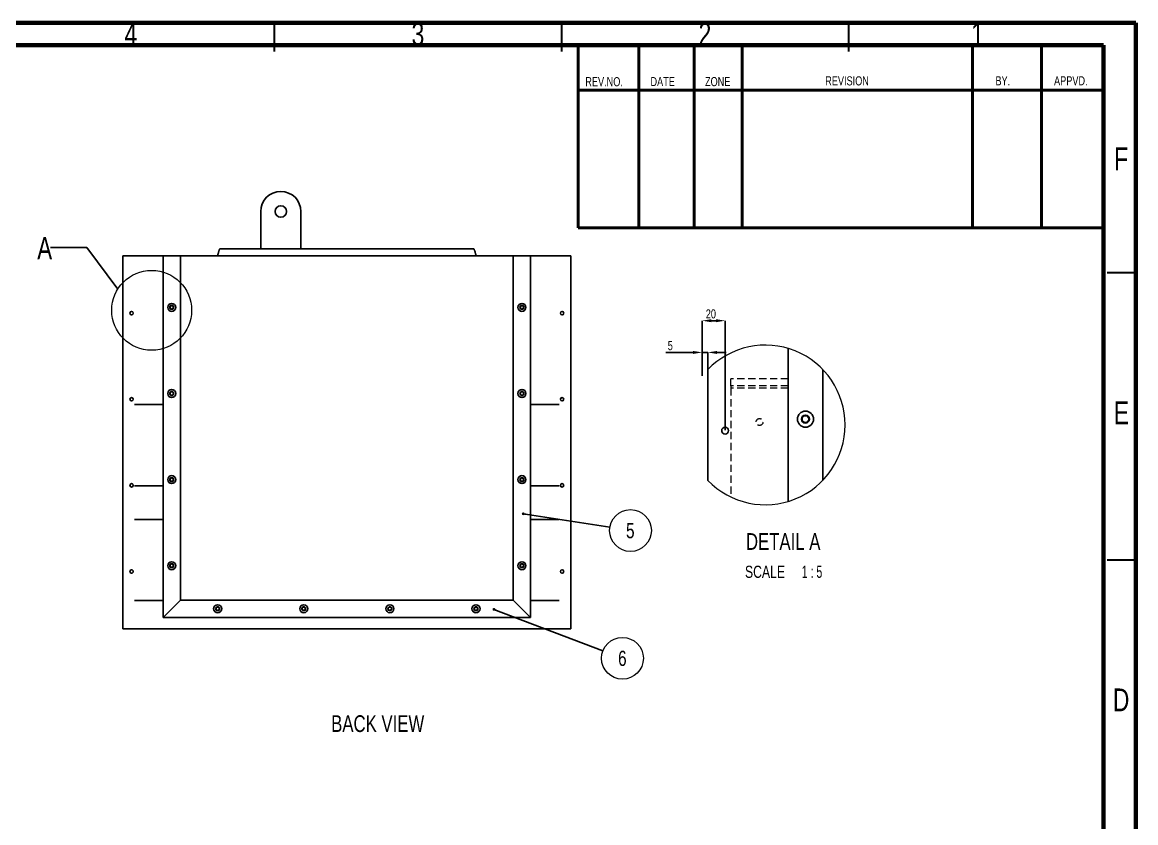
# Model space of a CAD drawing. Header units: millimetres. Extents: x 15 to 1268, y -316 to 292.
# Drawn here: x 221.3 to 415.3, y -162.2 to -22.8 of the extents above; entities that cross this region are included whole.
import ezdxf

# ---------------------------------------------------------------- set-up
doc = ezdxf.new("R2010")
doc.units = ezdxf.units.MM
doc.header["$PDSIZE"] = -1
doc.linetypes.add('CENTERX2', pattern=[20.32, 12.7, -2.54, 2.54, -2.54])
doc.linetypes.add('HIDDEN', pattern=[1.905, 1.27, -0.635])
doc.layers.add('FORMAT', color=7, linetype='Continuous')
doc.styles.add('SLDTEXTSTYLE0', font='TXT', dxfattribs={"width": 0.75})
doc.styles.add('SLDTEXTSTYLE16', font='TXT', dxfattribs={"width": 0.65})
doc.dimstyles.new('SLDDIMSTYLE1', dxfattribs={"dimtxt": 0.18, "dimasz": 0.488462, "dimexe": 0, "dimexo": 0.0625, "dimgap": 0, "dimtad": 0, "dimtih": 1, "dimtoh": 1, "dimdec": 0, "dimrnd": 1e-09, "dimzin": 0, "dimdsep": 46, "dimtxsty": 'Standard', "dimblk1": 'DOT', "dimblk2": 'DOT', "dimsah": 1, "dimcen": 0.09, "dimadec": 0, "dimazin": 0, "dimtfac": 0.488462, "dimtdec": 0, "dimtofl": 0, "dimtmove": 0, "dimatfit": 3, "dimldrblk": 'DOT', "dimfxl": 1, "dimfrac": 2, "dimtolj": 1, "dimtzin": 0, "dimarcsym": 0})
doc.dimstyles.new('SLDDIMSTYLE14', dxfattribs={"dimtxt": 0.18, "dimasz": 1.5875, "dimexe": 0, "dimexo": 0.0625, "dimgap": 0, "dimtad": 0, "dimtih": 1, "dimtoh": 1, "dimdec": 0, "dimrnd": 1e-09, "dimzin": 0, "dimdsep": 46, "dimtxsty": 'Standard', "dimblk1": 'NONE', "dimblk2": 'NONE', "dimsah": 1, "dimcen": 0.09, "dimadec": 0, "dimazin": 0, "dimtfac": 1.5875, "dimtdec": 0, "dimtofl": 0, "dimtmove": 0, "dimatfit": 3, "dimldrblk": 'NONE', "dimfxl": 1, "dimfrac": 2, "dimtolj": 1, "dimtzin": 0, "dimarcsym": 0})
doc.dimstyles.new('SLDDIMSTYLE7', dxfattribs={"dimtxt": 1.5875, "dimasz": 1.5875, "dimexe": 0, "dimexo": 0.0625, "dimgap": 0.396875, "dimtad": 1, "dimdec": 0, "dimlfac": 5, "dimrnd": 1e-09, "dimzin": 12, "dimdsep": 46, "dimtxsty": 'SLDTEXTSTYLE0', "dimsah": 1, "dimcen": 0.09, "dimadec": 0, "dimazin": 3, "dimtfac": 1, "dimtdec": 0, "dimtmove": 0, "dimatfit": 0, "dimfxl": 1, "dimfrac": 2, "dimtolj": 1, "dimtzin": 12, "dimarcsym": 0})

# ---------------------------------------------------------------- blocks, each defined once
blk = doc.blocks.new('SW_NOTE_0_93')
at = {"color": 0, "linetype": 'Continuous', "lineweight": 0}
blk.add_circle((3.6, -0.56), 3.64, dxfattribs=at)
at = {"color": 0, "linetype": 'Continuous', "lineweight": 0, "insert": (3.57, 0.75), "char_height": 2.65, "attachment_point": 2, "style": 'SLDTEXTSTYLE0'}
blk.add_mtext('5', dxfattribs=at)
blk = doc.blocks.new('_Dot')
at = {"color": 0, "linetype": 'ByBlock', "lineweight": -2}
blk.add_line((-0.5, 0), (-1, 0), dxfattribs=at)
at = {"color": 0, "linetype": 'ByBlock', "const_width": 0.5}
blk.add_lwpolyline([(-0.25, 0, 1), (0.25, 0, 1)], format="xyb", close=True, dxfattribs=at)
blk = doc.blocks.new('SW_NOTE_0_94')
at = {"color": 0, "linetype": 'Continuous', "lineweight": 0}
blk.add_circle((3.4, -1.29), 3.64, dxfattribs=at)
at = {"color": 0, "linetype": 'Continuous', "lineweight": 0, "insert": (3.38, 0.02), "char_height": 2.65, "attachment_point": 2, "style": 'SLDTEXTSTYLE0'}
blk.add_mtext('6', dxfattribs=at)
blk = doc.blocks.new('_None')
blk = doc.blocks.new('*D936')
at = {"layer": 'Defpoints', "color": 0}
for p in [(339.75, -80.31), (340.75, -83.29), (339.75, -84.44)]:
    blk.add_point(p, dxfattribs=at)
at = {"layer": 'FORMAT', "color": 0, "lineweight": -2}
for p, q in [((338.16, -80.31), (333.41, -80.31)), ((339.75, -84.38), (339.75, -80.31)), ((340.75, -80.31), (339.75, -80.31)), ((340.75, -83.22), (340.75, -80.31)), ((342.34, -80.31), (343.93, -80.31))]:
    blk.add_line(p, q, dxfattribs=at)
at = {"layer": 'FORMAT', "color": 0}
for points in [[(338.16, -80.05), (338.16, -80.58), (339.75, -80.31)], [(342.34, -80.05), (342.34, -80.58), (340.75, -80.31)]]:
    blk.add_solid(points, dxfattribs=at)
at = {"layer": 'FORMAT', "color": 0, "insert": (334.2, -78.33), "char_height": 1.587, "attachment_point": 2, "style": 'SLDTEXTSTYLE0'}
blk.add_mtext('\\A1;5', dxfattribs=at)
blk = doc.blocks.new('*D937')
at = {"layer": 'Defpoints', "color": 0}
for p in [(339.75, -74.78), (339.75, -84.44), (343.75, -93.93)]:
    blk.add_point(p, dxfattribs=at)
at = {"layer": 'FORMAT', "color": 0, "lineweight": -2}
for p, q in [((339.75, -84.38), (339.75, -74.78)), ((342.16, -74.78), (341.34, -74.78)), ((343.75, -93.87), (343.75, -74.78))]:
    blk.add_line(p, q, dxfattribs=at)
at = {"layer": 'FORMAT', "color": 0}
for points in [[(341.34, -74.52), (341.34, -75.05), (339.75, -74.78)], [(342.16, -74.52), (342.16, -75.05), (343.75, -74.78)]]:
    blk.add_solid(points, dxfattribs=at)
at = {"layer": 'FORMAT', "color": 0, "insert": (341.27, -72.8), "char_height": 1.587, "attachment_point": 2, "style": 'SLDTEXTSTYLE0'}
blk.add_mtext('\\A1;20', dxfattribs=at)
blk = doc.blocks.new('SW_NOTE_0_97')
at = {"layer": 'FORMAT', "color": 0, "attachment_point": 2}
for s, insert, char_height, style in [('DETAIL A', (7.82, 3.75), 2.91, 'SLDTEXTSTYLE0'), ('SCALE', (4.65, -1.92), 2.117, 'SLDTEXTSTYLE0'), ('1 : 5', (12.84, -1.92), 2.117, 'SLDTEXTSTYLE16')]:
    blk.add_mtext(s, dxfattribs=dict(at, insert=insert, char_height=char_height, style=style))

msp = doc.modelspace()

# ---------------------------------------------------------------- linework, layer by layer
at = {"color": 7, "linetype": 'Continuous', "lineweight": 70}
for p, q in [((15.28009953, -22.91453958), (415.28009953, -22.91453958)), ((415.28009953, -22.91453958), (415.28009953, -309.91453958)), ((20.28009953, -26.78101457), (409.68257164, -26.78101457)), ((409.68257164, -26.78101457), (409.68257164, -303.78101457))]:
    msp.add_line(p, q, dxfattribs=at)
at = {"color": 7, "linetype": 'Continuous', "lineweight": 35}
for p, q in [((265.28009953, -27.91453958), (265.28009953, -22.91453958)), ((315.28009953, -27.91453958), (315.28009953, -22.91453958)), ((365.28009953, -27.91453958), (365.28009953, -22.91453958)), ((410.28009953, -66.41453958), (415.28009953, -66.41453958)), ((410.28009953, -116.41453958), (415.28009953, -116.41453958))]:
    msp.add_line(p, q, dxfattribs=at)
at = {"color": 7, "linetype": 'Continuous', "lineweight": 50}
for p, q in [((318.1229605, -26.78101457), (318.1229605, -58.60393353)), ((328.6988991, -26.78101457), (328.6988991, -58.46722825)), ((338.3583098, -26.78101457), (338.3583098, -58.60395383)), ((346.71575668, -26.78101457), (346.71575668, -58.60393353)), ((386.83244233, -26.78101457), (386.83244233, -58.60393353)), ((398.86905417, -26.78101457), (398.86905417, -58.60395383)), ((409.68257164, -34.5967356), (318.1229605, -34.5967356)), ((409.68257164, -58.60393353), (318.1229605, -58.60393353))]:
    msp.add_line(p, q, dxfattribs=at)
at = {"color": 7, "linetype": 'Continuous', "lineweight": 25}
for p, q in [((262.85208321, -62.26668523), (262.85208321, -55.76668523)), ((269.85208321, -55.76668523), (269.85208321, -62.26668523)), ((238.85208321, -63.46668523), (245.85208321, -63.46668523)), ((238.85208321, -128.46668523), (238.85208321, -63.46668523)), ((245.85208321, -63.46668523), (245.85208321, -126.46668523)), ((248.85208321, -63.46668523), (245.85208321, -63.46668523)), ((248.85208321, -123.46668523), (248.85208321, -63.46668523)), ((248.85208321, -63.46668523), (255.35208321, -63.46668523)), ((300.35208321, -63.46668523), (255.35208321, -63.46668523)), ((255.78686582, -62.26668523), (299.9173006, -62.26668523)), ((269.85208321, -62.26668523), (262.85208321, -62.26668523)), ((300.35208321, -63.46668523), (306.85208321, -63.46668523)), ((306.85208321, -123.46668523), (306.85208321, -63.46668523)), ((309.85208321, -63.46668523), (306.85208321, -63.46668523)), ((309.85208321, -126.46668523), (309.85208321, -63.46668523)), ((309.85208321, -63.46668523), (316.85208321, -63.46668523)), ((316.85208321, -63.46668523), (316.85208321, -128.46668523)), ((354.75022262, -79.63032741), (354.75022262, -106.26380462)), ((340.75022405, -102.60809977), (340.75022405, -83.28603525)), ((360.75022285, -102.60809679), (360.75022285, -83.28603525)), ((248.85208321, -123.46668523), (245.85208321, -126.46668523)), ((248.85208321, -123.46668523), (306.85208321, -123.46668523)), ((309.85208321, -126.46668523), (306.85208321, -123.46668523)), ((245.85208321, -126.46668523), (309.85208321, -126.46668523)), ((316.85208321, -128.46668523), (238.85208321, -128.46668523))]:
    msp.add_line(p, q, dxfattribs=at)
at = {"color": 7, "linetype": 'HIDDEN', "lineweight": 18}
for p, q in [((344.75022619, -86.13269944), (344.75022619, -84.93269701)), ((354.75022262, -84.93269701), (344.75022619, -84.93269701)), ((354.75022262, -86.13269944), (344.75022619, -86.13269944)), ((344.75022619, -86.13269944), (344.75022619, -86.53269727)), ((354.75022262, -86.53269727), (344.75022619, -86.53269727)), ((344.75022619, -86.53269727), (344.75022619, -105.49041349))]:
    msp.add_line(p, q, dxfattribs=at)
at = {"color": 7, "linetype": 'CENTERX2'}
for p, q in [((245.85208321, -89.40226048), (240.85208321, -89.40226048)), ((314.85208321, -89.40226048), (309.85208321, -89.40226048)), ((240.85208321, -103.53110997), (245.85208321, -103.53110997)), ((309.85208321, -103.53110997), (314.85208321, -103.53110997)), ((245.85208321, -109.40226048), (240.85208321, -109.40226048)), ((314.85208321, -109.40226048), (309.85208321, -109.40226048)), ((240.85208321, -123.53110997), (245.85208321, -123.53110997)), ((309.85208321, -123.53110997), (314.85208321, -123.53110997))]:
    msp.add_line(p, q, dxfattribs=at)
at = {"color": 7, "linetype": 'Continuous', "lineweight": 25}
for centre, radius in [((266.35208321, -55.76668523), 1), ((247.35208321, -72.46668523), 0.7), ((308.35208321, -72.46668523), 0.7), ((240.35208321, -73.46668523), 0.3), ((247.35208321, -72.46668523), 0.35), ((247.35208321, -72.46668523), 0.3), ((308.35208321, -72.46668523), 0.35), ((308.35208321, -72.46668523), 0.3), ((315.35208321, -73.46668523), 0.3), ((247.35208321, -87.46668523), 0.7), ((247.35208321, -87.46668523), 0.35), ((247.35208321, -87.46668523), 0.3), ((308.35208321, -87.46668523), 0.7), ((308.35208321, -87.46668523), 0.35), ((308.35208321, -87.46668523), 0.3), ((240.35208321, -88.46668523), 0.3), ((315.35208321, -88.46668523), 0.3), ((357.75022572, -91.93269927), 1.39999969), ((357.7502212, -91.93269886), 0.69999931), ((357.75022238, -91.93269875), 0.59999943), ((343.75022471, -93.93269736), 0.59999943), ((247.35208321, -102.46668523), 0.7), ((247.35208321, -102.46668523), 0.35), ((247.35208321, -102.46668523), 0.3), ((308.35208321, -102.46668523), 0.7), ((308.35208321, -102.46668523), 0.35), ((308.35208321, -102.46668523), 0.3), ((240.35208321, -103.46668523), 0.3), ((315.35208321, -103.46668523), 0.3), ((240.35208321, -118.46668523), 0.3), ((247.35208321, -117.46668523), 0.7), ((247.35208321, -117.46668523), 0.35), ((247.35208321, -117.46668523), 0.3), ((308.35208321, -117.46668523), 0.7), ((308.35208321, -117.46668523), 0.35), ((308.35208321, -117.46668523), 0.3), ((315.35208321, -118.46668523), 0.3), ((255.35208321, -124.96668523), 0.7), ((255.35208321, -124.96668523), 0.35), ((255.35208321, -124.96668523), 0.3), ((270.35208321, -124.96668523), 0.7), ((270.35208321, -124.96668523), 0.35), ((270.35208321, -124.96668523), 0.3), ((285.35208321, -124.96668523), 0.7), ((285.35208321, -124.96668523), 0.35), ((285.35208321, -124.96668523), 0.3), ((300.35208321, -124.96668523), 0.7), ((300.35208321, -124.96668523), 0.35), ((300.35208321, -124.96668523), 0.3)]:
    msp.add_circle(centre, radius, dxfattribs=at)
at = {"color": 7, "linetype": 'Continuous', "lineweight": 18}
msp.add_circle((243.85208321, -72.97386998), 6.95225676, dxfattribs=at)
at = {"color": 7, "linetype": 'HIDDEN', "lineweight": 18}
msp.add_circle((349.75022165, -92.43269871), 0.59999994, dxfattribs=at)
at = {"color": 7, "linetype": 'Continuous', "lineweight": 25}
msp.add_arc((266.35208321, -55.76668523), 3.5, 0, 180, dxfattribs=at)
at = {"color": 7, "linetype": 'Continuous', "lineweight": 18}
for centre, radius, start, end in [((350.75022077, -92.94706998), 13.90451461, 0.0000040357, 135.987698328), ((350.75022239, -92.94706905), 13.90451299, 224.0122851299, 0.0000002258)]:
    msp.add_arc(centre, radius, start, end, dxfattribs=at)
at = {"color": 7, "linetype": 'Continuous', "lineweight": 25}
for points in [[(255.35208321, -63.46668523), (255.36782773, -63.39842791), (255.39977327, -63.25993425), (255.447469, -63.05924137), (255.4956186, -62.86895826), (255.5433158, -62.69816274), (255.59146757, -62.54895255), (255.63916494, -62.42821335), (255.68731624, -62.33828474), (255.73639425, -62.27840133), (255.76973338, -62.27066223), (255.78686582, -62.26668523)], [(299.9173006, -62.26668523), (299.93304512, -62.2700617), (299.96499066, -62.27691255), (300.01268639, -62.33201001), (300.06083599, -62.41910432), (300.10853319, -62.53728076), (300.15668496, -62.68426343), (300.20438233, -62.8532618), (300.25253363, -63.0422144), (300.30161164, -63.24787495), (300.33495077, -63.39241066), (300.35208321, -63.46668523)]]:
    msp.add_open_spline(points, degree=3, knots=[0, 0, 0, 0, 0.1086440468, 0.2204380963, 0.3290912804, 0.4408952851, 0.5495484973, 0.6613525343, 0.7700056693, 0.8818096251, 1, 1, 1, 1], dxfattribs=at)

# ---------------------------------------------------------------- block references
at = {"color": 7, "linetype": 'Continuous', "lineweight": 0}
for name, p in [('SW_NOTE_0_93', (323.66487242, -110.77839624)), ('SW_NOTE_0_94', (322.46850087, -132.29857477))]:
    msp.add_blockref(name, p, dxfattribs=at)
at = {"layer": 'FORMAT'}
msp.add_blockref('SW_NOTE_0_97', (346.04679866, -115.54609866), dxfattribs=at)

# ---------------------------------------------------------------- texts
at = {"color": 7, "linetype": 'Continuous', "lineweight": 0, "style": 'SLDTEXTSTYLE0'}
for s, insert, char_height, attachment_point in [('4', (240.24013647, -22.85438549), 3.96875, 2), ('3', (290.24013647, -22.85438549), 3.96875, 2), ('2', (340.24013647, -22.85438549), 3.96875, 2), ('1', (387.74013647, -22.85438549), 3.96875, 2), ('REV.NO.', (319.39622445, -32.35031235), 1.5875, 1), ('DATE', (330.74914628, -32.33509446), 1.5875, 1), ('ZONE', (340.24747143, -32.33509446), 1.5875, 1), ('REVISION', (361.18800501, -32.20795427), 1.5875, 1), ('BY.', (390.84114873, -32.19273639), 1.5875, 1), ('APPVD.', (401.05213982, -32.19273639), 1.5875, 1), ('F', (412.73783974, -44.60438549), 3.96875, 2), ('E', (412.78790843, -88.85438549), 3.96875, 2), ('D', (412.73278681, -138.85438549), 3.96875, 2), ('BACK VIEW', (275.123933, -143.52108974), 2.910416667, 1)]:
    msp.add_mtext(s, dxfattribs=dict(at, insert=insert, char_height=char_height, attachment_point=attachment_point))
at = {"color": 7, "linetype": 'Continuous', "lineweight": 18, "insert": (223.91762134, -60.21765211), "char_height": 3.88055556, "attachment_point": 1, "style": 'SLDTEXTSTYLE0'}
msp.add_mtext('A', dxfattribs=at)

# ---------------------------------------------------------------- dimensions: what is measured, and where the dimension line sits
at = {"layer": 'FORMAT'}
for base, p1, picture, middle in [((339.75022333, -74.78382971), (343.75022333, -93.93269844), '*D937', (341.26795181, -74.78382971)), ((339.75022333, -80.31443713), (340.75022333, -83.28603525), '*D936', (334.20031698, -80.31443713))]:
    dim = msp.add_linear_dim(base=base, p1=p1, p2=(339.75022333, -84.44204051), dimstyle='SLDDIMSTYLE7', dxfattribs=at)
    dim.commit()
    dim.dimension.update_dxf_attribs({"geometry": picture, "text_midpoint": middle, "dimtype": 160})

# ---------------------------------------------------------------- leaders
at = {"color": 7, "linetype": 'Continuous', "lineweight": 18, "has_arrowhead": 0}
msp.add_leader([(237.94645485, -69.30543329), (232.57318368, -62.02321445), (226.22318368, -62.02321445)], dimstyle='SLDDIMSTYLE14', dxfattribs=at)
at = {"color": 7, "linetype": 'Continuous', "lineweight": 0}
for points in [[(308.58103716, -108.42160448), (323.66487242, -110.77839624)], [(303.47602452, -125.07045912), (322.46850087, -132.29857477)]]:
    msp.add_leader(points, dimstyle='SLDDIMSTYLE1', dxfattribs=at)

doc.saveas('drawing.dxf')
